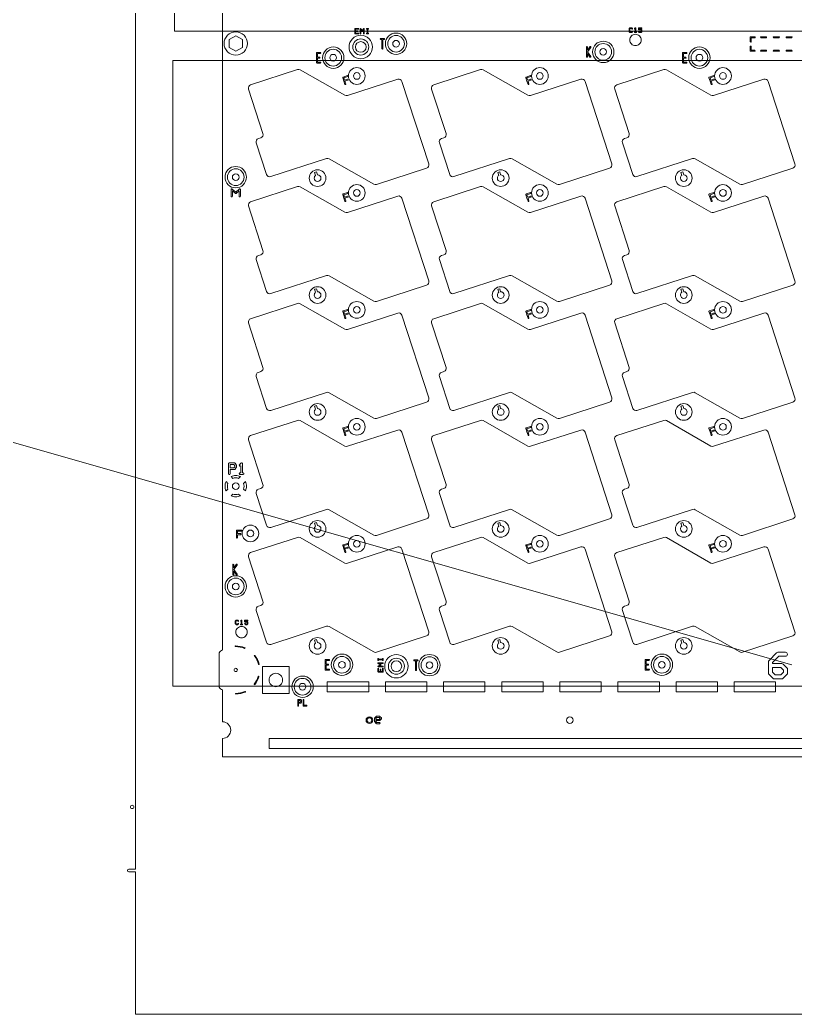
# Model space of a CAD drawing. Extents: x 3811 to 4077, y -444 to -307.
# Drawn here: x 4036.71 to 4048.31, y -410.65 to -395.78 of the extents above; entities that cross this region are included whole.
import ezdxf

# ---------------------------------------------------------------- set-up
doc = ezdxf.new("R2010")
doc.units = 0
doc.layers.get('0').update_dxf_attribs({"lineweight": 9})
doc.layers.add('備註', color=1, linetype='Continuous', lineweight=9)

msp = doc.modelspace()

# ---------------------------------------------------------------- linework, layer by layer
for p, q in [((4041.91, -395.985), (4041.898, -395.985)), ((4040.081, -402.825), (4040.054, -402.798)), ((4042.067, -405.447), (4042.096, -405.428)), ((4065.137, -410.655), (4039.737, -410.655))]:
    msp.add_line(p, q)
at = {"linetype": 'Continuous'}
for points in [[(4038.337, -408.525, -1), (4038.337, -408.485), (4038.437, -408.485), (4038.437, -406.805), (4038.437, -386.525), (4038.337, -386.525, -1), (4038.337, -386.485), (4038.437, -386.485), (4038.437, -366.205), (4038.437, -364.525), (4038.337, -364.525, -1), (4038.337, -364.485), (4038.437, -364.485), (4038.437, -362.355), (4039.737, -362.355), (4065.137, -362.355), (4066.437, -362.355), (4066.437, -364.485), (4066.537, -364.485, -1), (4066.537, -364.525), (4066.437, -364.525), (4066.437, -366.205)], [(4039.737, -386.804), (4039.737, -405.205, 0.044688), (4039.687, -405.246), (4039.687, -405.764, 0.044688), (4039.737, -405.804), (4039.737, -406.28, -0.414215), (4039.862, -406.405, -0.414215), (4039.737, -406.53), (4039.737, -406.805), (4065.137, -406.805), (4065.137, -406.53, -0.414215), (4065.012, -406.405, -0.414215), (4065.137, -406.28), (4065.137, -402.304, 0.044688), (4065.187, -402.264), (4065.187, -401.746, 0.044688), (4065.137, -401.705), (4065.137, -396.13), (4065.137, -386.804, 0.044688)], [(4041.801, -395.98), (4041.801, -395.911, -0.742416), (4041.81, -395.908), (4041.83, -395.937)], [(4041.83, -395.937), (4041.849, -395.908, -0.742402), (4041.858, -395.911), (4041.858, -395.98, -1), (4041.848, -395.98), (4041.848, -395.927)], [(4041.898, -395.985, -1), (4041.898, -395.975), (4041.905, -395.975), (4041.905, -395.916), (4041.898, -395.916, -1), (4041.898, -395.906), (4041.91, -395.906), (4041.921, -395.906, -1), (4041.921, -395.916), (4041.915, -395.916), (4041.915, -395.975), (4041.921, -395.975, -1), (4041.921, -395.985), (4041.91, -395.985)], [(4045.915, -395.913), (4045.914, -395.914, -1), (4045.907, -395.907)], [(4045.92, -395.965), (4045.91, -395.965, -1), (4045.91, -395.955), (4045.915, -395.955), (4045.915, -395.913)], [(4045.907, -395.907), (4045.916, -395.897, -0.669786), (4045.925, -395.901), (4045.925, -395.955), (4045.93, -395.955, -1), (4045.93, -395.965), (4045.92, -395.965)], [(4041.811, -395.927), (4041.811, -395.98, -1), (4041.801, -395.98)], [(4041.848, -395.927), (4041.834, -395.948, -0.535214), (4041.825, -395.948), (4041.811, -395.927)], [(4045.185, -396.327), (4045.185, -396.183, -1), (4045.2, -396.183), (4045.2, -396.231)], [(4045.2, -396.231), (4045.236, -396.179, -1), (4045.249, -396.188), (4045.202, -396.255), (4045.249, -396.323, -1), (4045.236, -396.332), (4045.2, -396.279)], [(4045.2, -396.279), (4045.2, -396.327, -1), (4045.185, -396.327)], [(4039.867, -398.415), (4039.867, -398.316, -0.63678), (4039.884, -398.308), (4039.937, -398.353), (4039.99, -398.308, -0.63678), (4040.007, -398.316), (4040.007, -398.415, -1), (4039.987, -398.415), (4039.987, -398.337)], [(4039.887, -398.337), (4039.887, -398.415, -1), (4039.867, -398.415)], [(4039.987, -398.337), (4039.943, -398.373, -0.362064), (4039.931, -398.373), (4039.887, -398.337)], [(4040.011, -402.448), (4040.009, -402.451, -1), (4039.991, -402.433)], [(4040.024, -402.579), (4040, -402.579, -1), (4040, -402.554), (4040.011, -402.554), (4040.011, -402.448)], [(4039.991, -402.433), (4040.015, -402.409, -0.675695), (4040.036, -402.417), (4040.036, -402.554), (4040.048, -402.554, -1), (4040.048, -402.579), (4040.024, -402.579)], [(4039.867, -402.611, -0.113254), (4039.937, -402.595, -0.113254), (4040.006, -402.611)], [(4039.793, -402.685), (4039.819, -402.712, 0.088223), (4039.812, -402.755, 0.088221), (4039.819, -402.798), (4039.793, -402.825)], [(4040.006, -402.611), (4039.98, -402.637, 0.088223), (4039.937, -402.63, 0.088221), (4039.894, -402.637), (4039.867, -402.611)], [(4040.054, -402.798, 0.088223), (4040.062, -402.755, 0.088221), (4040.054, -402.712), (4040.081, -402.685)], [(4040.081, -402.685, -0.113254), (4040.097, -402.755, -0.113254), (4040.081, -402.825)], [(4039.867, -402.899), (4039.894, -402.872, 0.088223), (4039.937, -402.88, 0.088221), (4039.98, -402.872), (4040.006, -402.899)], [(4040.006, -402.899, -0.113255), (4039.937, -402.915, -0.113253), (4039.867, -402.899)], [(4039.893, -404.074), (4039.893, -403.93, -1), (4039.908, -403.93), (4039.908, -403.978)], [(4039.908, -403.978), (4039.944, -403.926, -1), (4039.957, -403.934), (4039.91, -404.002), (4039.957, -404.07, -1), (4039.944, -404.078), (4039.908, -404.026)], [(4039.908, -404.026), (4039.908, -404.074, -1), (4039.893, -404.074)], [(4040.019, -404.774), (4040.018, -404.776, -1), (4040.011, -404.769)], [(4040.024, -404.827), (4040.014, -404.827, -1), (4040.014, -404.817), (4040.019, -404.817), (4040.019, -404.774)], [(4040.011, -404.769), (4040.021, -404.759, -0.669786), (4040.029, -404.762), (4040.029, -404.817), (4040.034, -404.817, -1), (4040.034, -404.827), (4040.024, -404.827)], [(4040.073, -405.172, -1), (4040.069, -405.181, 0.099109), (4039.934, -405.155, -1), (4039.934, -405.145)], [(4040.286, -405.417, -1), (4040.276, -405.42, 0.100018), (4040.216, -405.294)], [(4042.065, -405.359), (4042.065, -405.348), (4042.065, -405.336, -1), (4042.075, -405.336), (4042.075, -405.343), (4042.134, -405.343), (4042.134, -405.336, -1), (4042.144, -405.336), (4042.144, -405.348)], [(4042.144, -405.348), (4042.144, -405.359, -1), (4042.134, -405.359), (4042.134, -405.353), (4042.075, -405.353), (4042.075, -405.359, -1), (4042.065, -405.359)], [(4042.096, -405.428), (4042.067, -405.409, -0.742402), (4042.07, -405.399), (4042.139, -405.399, -1), (4042.139, -405.409), (4042.086, -405.409)], [(4042.086, -405.409), (4042.107, -405.423, -0.535214), (4042.107, -405.432), (4042.086, -405.446)], [(4042.086, -405.446), (4042.139, -405.446, -1), (4042.139, -405.456), (4042.07, -405.456, -0.742416), (4042.067, -405.447)], [(4042.065, -405.531), (4042.065, -405.484, -1), (4042.075, -405.484), (4042.075, -405.526), (4042.1, -405.526), (4042.1, -405.496, -1), (4042.11, -405.496), (4042.11, -405.526), (4042.134, -405.526), (4042.134, -405.484, -1), (4042.144, -405.484), (4042.144, -405.531, -0.414253), (4042.139, -405.536), (4042.105, -405.536)], [(4042.105, -405.536), (4042.07, -405.536, -0.414253), (4042.065, -405.531)], [(4039.939, -405.855, 0.100435), (4040.075, -405.826, -1), (4040.079, -405.835)]]:
    msp.add_lwpolyline(points, format="xyb", dxfattribs=at)
for points in [[(4041.721, -395.98), (4041.721, -395.946), (4041.721, -395.911, -0.414253), (4041.726, -395.906), (4041.773, -395.906, -1), (4041.773, -395.916), (4041.731, -395.916), (4041.731, -395.941), (4041.761, -395.941, -1), (4041.761, -395.951), (4041.731, -395.951), (4041.731, -395.975), (4041.773, -395.975, -1), (4041.773, -395.985), (4041.726, -395.985, -0.414253)], [(4045.825, -395.95), (4045.825, -395.91, -0.200121), (4045.827, -395.907), (4045.837, -395.897, -0.200121), (4045.84, -395.896), (4045.86, -395.896, -0.200121), (4045.863, -395.897), (4045.873, -395.907, -1), (4045.866, -395.914), (4045.858, -395.906), (4045.842, -395.906), (4045.835, -395.913), (4045.835, -395.948), (4045.842, -395.955), (4045.858, -395.955), (4045.866, -395.947, -1), (4045.873, -395.954), (4045.863, -395.964, -0.200121), (4045.86, -395.965), (4045.84, -395.965, -0.200121), (4045.837, -395.964), (4045.827, -395.954, -0.200121)], [(4045.965, -395.92), (4045.965, -395.901, -0.414253), (4045.97, -395.896), (4046.01, -395.896, -1), (4046.01, -395.906), (4045.975, -395.906), (4045.975, -395.915), (4046, -395.915, -0.200121), (4046.003, -395.917), (4046.013, -395.927, -0.200121), (4046.015, -395.93), (4046.015, -395.95, -0.200121), (4046.013, -395.954), (4046.003, -395.964, -0.200121), (4046, -395.965), (4045.98, -395.965, -0.200121), (4045.977, -395.964), (4045.967, -395.954, -1), (4045.974, -395.947), (4045.982, -395.955), (4045.998, -395.955), (4046.005, -395.948), (4046.005, -395.932), (4045.998, -395.925), (4045.97, -395.925, -0.414253)], [(4039.762, -396.13, -0.414215), (4039.937, -395.955, -0.414215), (4040.112, -396.13, -0.414215), (4039.937, -396.305, -0.414215)], [(4041.633, -396.182, -0.414215), (4041.808, -396.007, -0.414215), (4041.983, -396.182, -0.414215), (4041.808, -396.357, -0.414215)], [(4042.108, -396.069, -1), (4042.108, -396.054), (4042.133, -396.054), (4042.158, -396.054, -1), (4042.158, -396.069), (4042.14, -396.069), (4042.14, -396.206, -1), (4042.125, -396.206), (4042.125, -396.069)], [(4045.834, -396.077, -0.414215), (4045.919, -395.992, -0.414215), (4046.004, -396.077, -0.414215), (4045.919, -396.162, -0.414215)], [(4047.637, -396.102), (4047.637, -396.038, -0.414241), (4047.645, -396.03), (4047.705, -396.03, -1), (4047.705, -396.045), (4047.652, -396.045), (4047.652, -396.102, -1)], [(4047.8, -396.045, -1), (4047.8, -396.03), (4047.875, -396.03, -1), (4047.875, -396.045)], [(4047.99, -396.045, -1), (4047.99, -396.03), (4048.065, -396.03, -1), (4048.065, -396.045)], [(4048.18, -396.045, -1), (4048.18, -396.03), (4048.255, -396.03, -1), (4048.255, -396.045)], [(4042.286, -396.133, -0.414217), (4042.336, -396.083, -0.414217), (4042.386, -396.133, -0.414217), (4042.336, -396.183, -0.414217)], [(4045.387, -396.255, -0.414217), (4045.437, -396.205, -0.414217), (4045.487, -396.255, -0.414217), (4045.437, -396.305, -0.414217)], [(4047.637, -396.238), (4047.637, -396.177, -1), (4047.652, -396.177), (4047.652, -396.23), (4047.702, -396.23, -1), (4047.702, -396.245), (4047.645, -396.245, -0.414241)], [(4041.144, -396.415), (4041.144, -396.343), (4041.144, -396.271, -0.414241), (4041.152, -396.263), (4041.202, -396.263, -1), (4041.202, -396.278), (4041.159, -396.278), (4041.159, -396.335), (4041.189, -396.335, -1), (4041.189, -396.35), (4041.159, -396.35), (4041.159, -396.407), (4041.202, -396.407, -1), (4041.202, -396.422), (4041.152, -396.422, -0.414241)], [(4041.346, -396.342, -0.414217), (4041.396, -396.292, -0.414217), (4041.446, -396.342, -0.414217), (4041.396, -396.392, -0.414217)], [(4046.624, -396.415), (4046.624, -396.343), (4046.624, -396.271, -0.414241), (4046.632, -396.263), (4046.682, -396.263, -1), (4046.682, -396.278), (4046.639, -396.278), (4046.639, -396.335), (4046.669, -396.335, -1), (4046.669, -396.35), (4046.639, -396.35), (4046.639, -396.407), (4046.682, -396.407, -1), (4046.682, -396.422), (4046.632, -396.422, -0.414241)], [(4046.826, -396.342, -0.414217), (4046.876, -396.292, -0.414217), (4046.926, -396.342, -0.414217), (4046.876, -396.392, -0.414217)], [(4047.8, -396.245, -1), (4047.8, -396.23), (4047.875, -396.23, -1), (4047.875, -396.245)], [(4047.99, -396.245, -1), (4047.99, -396.23), (4048.065, -396.23, -1), (4048.065, -396.245)], [(4048.18, -396.245, -1), (4048.18, -396.23), (4048.255, -396.23, -1), (4048.255, -396.245)], [(4040.128, -396.811, -0.41422), (4040.16, -396.748), (4040.862, -396.52, -0.211093), (4040.902, -396.524), (4041.569, -396.904, 0.211093), (4041.609, -396.908), (4042.361, -396.664, -0.41422), (4042.424, -396.696), (4042.825, -397.932, -0.414215), (4042.793, -397.995), (4042.042, -398.24, -0.211093), (4042.002, -398.235), (4041.335, -397.856, 0.211091), (4041.295, -397.851), (4040.462, -398.122, -0.414218), (4040.399, -398.09), (4040.244, -397.614, -0.414217), (4040.276, -397.551), (4040.312, -397.54, 0.414216), (4040.344, -397.477)], [(4041.539, -396.642, -0.414237), (4041.544, -396.632), (4041.61, -396.611, -1), (4041.614, -396.625), (4041.555, -396.644), (4041.567, -396.68), (4041.609, -396.666, -1), (4041.614, -396.68), (4041.572, -396.694), (4041.585, -396.736, -1), (4041.571, -396.741), (4041.555, -396.692), (4041.555, -396.692)], [(4041.699, -396.616, 0.414217), (4041.749, -396.666, 0.414217), (4041.799, -396.616, 0.414217), (4041.749, -396.566, 0.414217)], [(4042.868, -396.811, -0.41422), (4042.9, -396.748), (4043.602, -396.52, -0.211093), (4043.642, -396.524), (4044.309, -396.904, 0.211093), (4044.349, -396.908), (4045.101, -396.664, -0.41422), (4045.164, -396.696), (4045.565, -397.932, -0.414215), (4045.533, -397.995), (4044.782, -398.24, -0.211093), (4044.742, -398.235), (4044.075, -397.856, 0.211091), (4044.035, -397.851), (4043.202, -398.122, -0.414218), (4043.139, -398.09), (4042.984, -397.614, -0.414217), (4043.016, -397.551), (4043.052, -397.54, 0.414216), (4043.084, -397.477)], [(4044.279, -396.642, -0.414237), (4044.284, -396.632), (4044.35, -396.611, -1), (4044.354, -396.625), (4044.295, -396.644), (4044.307, -396.68), (4044.349, -396.666, -1), (4044.354, -396.68), (4044.312, -396.694), (4044.325, -396.736, -1), (4044.311, -396.741), (4044.295, -396.692), (4044.295, -396.692)], [(4044.439, -396.616, 0.414217), (4044.489, -396.666, 0.414217), (4044.539, -396.616, 0.414217), (4044.489, -396.566, 0.414217)], [(4045.608, -396.811, -0.41422), (4045.64, -396.748), (4046.342, -396.52, -0.211093), (4046.382, -396.524), (4047.049, -396.904, 0.211093), (4047.089, -396.908), (4047.841, -396.664, -0.41422), (4047.904, -396.696), (4048.305, -397.932, -0.414215), (4048.273, -397.995), (4047.522, -398.24, -0.211093), (4047.482, -398.235), (4046.815, -397.856, 0.211091), (4046.775, -397.851), (4045.942, -398.122, -0.414218), (4045.879, -398.09), (4045.724, -397.614, -0.414217), (4045.756, -397.551), (4045.792, -397.54, 0.414216), (4045.824, -397.477)], [(4047.019, -396.642, -0.414237), (4047.024, -396.632), (4047.09, -396.611, -1), (4047.094, -396.625), (4047.035, -396.644), (4047.047, -396.68), (4047.089, -396.666, -1), (4047.094, -396.68), (4047.052, -396.694), (4047.065, -396.736, -1), (4047.051, -396.741), (4047.035, -396.692), (4047.035, -396.692)], [(4047.179, -396.616, 0.414217), (4047.229, -396.666, 0.414217), (4047.279, -396.616, 0.414217), (4047.229, -396.566, 0.414217)], [(4039.887, -398.13, -0.414217), (4039.937, -398.08, -0.414217), (4039.987, -398.13, -0.414217), (4039.937, -398.18, -0.414217)], [(4041.037, -398.144, -0.414215), (4041.162, -398.019, -0.414215), (4041.287, -398.144, -0.414215), (4041.162, -398.269, -0.414215)], [(4041.112, -398.144, 0.414217), (4041.162, -398.194, 0.414217), (4041.212, -398.144, 0.414217), (4041.162, -398.094, 0.002897), (4041.161, -398.094), (4041.147, -398.049), (4041.118, -398.058), (4041.133, -398.103, 0.242589)], [(4043.777, -398.144, -0.414215), (4043.902, -398.019, -0.414215), (4044.027, -398.144, -0.414215), (4043.902, -398.269, -0.414215)], [(4043.852, -398.144, 0.414217), (4043.902, -398.194, 0.414217), (4043.952, -398.144, 0.414217), (4043.902, -398.094, 0.002897), (4043.901, -398.094), (4043.887, -398.049), (4043.858, -398.058), (4043.873, -398.103, 0.242589)], [(4046.517, -398.144, -0.414215), (4046.642, -398.019, -0.414215), (4046.767, -398.144, -0.414215), (4046.642, -398.269, -0.414215)], [(4046.592, -398.144, 0.414217), (4046.642, -398.194, 0.414217), (4046.692, -398.144, 0.414217), (4046.642, -398.094, 0.002897), (4046.641, -398.094), (4046.627, -398.049), (4046.598, -398.058), (4046.613, -398.103, 0.242589)], [(4040.128, -398.561, -0.41422), (4040.16, -398.498), (4040.862, -398.27, -0.211093), (4040.902, -398.274), (4041.569, -398.654, 0.211093), (4041.609, -398.658), (4042.361, -398.414, -0.41422), (4042.424, -398.446), (4042.825, -399.682, -0.414215), (4042.793, -399.745), (4042.042, -399.99, -0.211093), (4042.002, -399.985), (4041.335, -399.606, 0.211091), (4041.295, -399.601), (4040.462, -399.872, -0.414218), (4040.399, -399.84), (4040.244, -399.364, -0.414217), (4040.276, -399.301), (4040.312, -399.29, 0.414216), (4040.344, -399.227)], [(4042.868, -398.561, -0.41422), (4042.9, -398.498), (4043.602, -398.27, -0.211093), (4043.642, -398.274), (4044.309, -398.654, 0.211093), (4044.349, -398.658), (4045.101, -398.414, -0.41422), (4045.164, -398.446), (4045.565, -399.682, -0.414215), (4045.533, -399.745), (4044.782, -399.99, -0.211093), (4044.742, -399.985), (4044.075, -399.606, 0.211091), (4044.035, -399.601), (4043.202, -399.872, -0.414218), (4043.139, -399.84), (4042.984, -399.364, -0.414217), (4043.016, -399.301), (4043.052, -399.29, 0.414216), (4043.084, -399.227)], [(4045.608, -398.561, -0.41422), (4045.64, -398.498), (4046.342, -398.27, -0.211093), (4046.382, -398.274), (4047.049, -398.654, 0.211093), (4047.089, -398.658), (4047.841, -398.414, -0.41422), (4047.904, -398.446), (4048.305, -399.682, -0.414215), (4048.273, -399.745), (4047.522, -399.99, -0.211093), (4047.482, -399.985), (4046.815, -399.606, 0.211091), (4046.775, -399.601), (4045.942, -399.872, -0.414218), (4045.879, -399.84), (4045.724, -399.364, -0.414217), (4045.756, -399.301), (4045.792, -399.29, 0.414216), (4045.824, -399.227)], [(4041.539, -398.392, -0.414237), (4041.544, -398.382), (4041.61, -398.361, -1), (4041.614, -398.375), (4041.555, -398.394), (4041.567, -398.43), (4041.609, -398.416, -1), (4041.614, -398.43), (4041.572, -398.444), (4041.585, -398.486, -1), (4041.571, -398.491), (4041.555, -398.442), (4041.555, -398.442)], [(4041.699, -398.366, 0.414217), (4041.749, -398.416, 0.414217), (4041.799, -398.366, 0.414217), (4041.749, -398.316, 0.414217)], [(4044.279, -398.392, -0.414237), (4044.284, -398.382), (4044.35, -398.361, -1), (4044.354, -398.375), (4044.295, -398.394), (4044.307, -398.43), (4044.349, -398.416, -1), (4044.354, -398.43), (4044.312, -398.444), (4044.325, -398.486, -1), (4044.311, -398.491), (4044.295, -398.442), (4044.295, -398.442)], [(4044.439, -398.366, 0.414217), (4044.489, -398.416, 0.414217), (4044.539, -398.366, 0.414217), (4044.489, -398.316, 0.414217)], [(4047.019, -398.392, -0.414237), (4047.024, -398.382), (4047.09, -398.361, -1), (4047.094, -398.375), (4047.035, -398.394), (4047.047, -398.43), (4047.089, -398.416, -1), (4047.094, -398.43), (4047.052, -398.444), (4047.065, -398.486, -1), (4047.051, -398.491), (4047.035, -398.442), (4047.035, -398.442)], [(4047.179, -398.366, 0.414217), (4047.229, -398.416, 0.414217), (4047.279, -398.366, 0.414217), (4047.229, -398.316, 0.414217)], [(4041.037, -399.894, -0.414215), (4041.162, -399.769, -0.414215), (4041.287, -399.894, -0.414215), (4041.162, -400.019, -0.414215)], [(4043.777, -399.894, -0.414215), (4043.902, -399.769, -0.414215), (4044.027, -399.894, -0.414215), (4043.902, -400.019, -0.414215)], [(4046.517, -399.894, -0.414215), (4046.642, -399.769, -0.414215), (4046.767, -399.894, -0.414215), (4046.642, -400.019, -0.414215)], [(4041.112, -399.894, 0.414217), (4041.162, -399.944, 0.414217), (4041.212, -399.894, 0.414217), (4041.162, -399.844, 0.002897), (4041.161, -399.844), (4041.147, -399.799), (4041.118, -399.808), (4041.133, -399.853, 0.242589)], [(4043.852, -399.894, 0.414217), (4043.902, -399.944, 0.414217), (4043.952, -399.894, 0.414217), (4043.902, -399.844, 0.002897), (4043.901, -399.844), (4043.887, -399.799), (4043.858, -399.808), (4043.873, -399.853, 0.242589)], [(4046.592, -399.894, 0.414217), (4046.642, -399.944, 0.414217), (4046.692, -399.894, 0.414217), (4046.642, -399.844, 0.002897), (4046.641, -399.844), (4046.627, -399.799), (4046.598, -399.808), (4046.613, -399.853, 0.242589)], [(4040.128, -400.311, -0.41422), (4040.16, -400.248), (4040.862, -400.02, -0.211093), (4040.902, -400.024), (4041.569, -400.404, 0.211093), (4041.609, -400.408), (4042.361, -400.164, -0.41422), (4042.424, -400.196), (4042.825, -401.432, -0.414215), (4042.793, -401.495), (4042.042, -401.74, -0.211093), (4042.002, -401.735), (4041.335, -401.356, 0.211091), (4041.295, -401.351), (4040.462, -401.622, -0.414218), (4040.399, -401.59), (4040.244, -401.114, -0.414217), (4040.276, -401.051), (4040.312, -401.04, 0.414216), (4040.344, -400.977)], [(4041.699, -400.116, 0.414217), (4041.749, -400.166, 0.414217), (4041.799, -400.116, 0.414217), (4041.749, -400.066, 0.414217)], [(4042.868, -400.311, -0.41422), (4042.9, -400.248), (4043.602, -400.02, -0.211093), (4043.642, -400.024), (4044.309, -400.404, 0.211093), (4044.349, -400.408), (4045.101, -400.164, -0.41422), (4045.164, -400.196), (4045.565, -401.432, -0.414215), (4045.533, -401.495), (4044.782, -401.74, -0.211093), (4044.742, -401.735), (4044.075, -401.356, 0.211091), (4044.035, -401.351), (4043.202, -401.622, -0.414218), (4043.139, -401.59), (4042.984, -401.114, -0.414217), (4043.016, -401.051), (4043.052, -401.04, 0.414216), (4043.084, -400.977)], [(4044.439, -400.116, 0.414217), (4044.489, -400.166, 0.414217), (4044.539, -400.116, 0.414217), (4044.489, -400.066, 0.414217)], [(4045.608, -400.311, -0.41422), (4045.64, -400.248), (4046.342, -400.02, -0.211093), (4046.382, -400.024), (4047.049, -400.404, 0.211093), (4047.089, -400.408), (4047.841, -400.164, -0.41422), (4047.904, -400.196), (4048.305, -401.432, -0.414215), (4048.273, -401.495), (4047.522, -401.74, -0.211093), (4047.482, -401.735), (4046.815, -401.356, 0.211091), (4046.775, -401.351), (4045.942, -401.622, -0.414218), (4045.879, -401.59), (4045.724, -401.114, -0.414217), (4045.756, -401.051), (4045.792, -401.04, 0.414216), (4045.824, -400.977)], [(4047.179, -400.116, 0.414217), (4047.229, -400.166, 0.414217), (4047.279, -400.116, 0.414217), (4047.229, -400.066, 0.414217)], [(4041.539, -400.142, -0.414237), (4041.544, -400.132), (4041.61, -400.111, -1), (4041.614, -400.125), (4041.555, -400.144), (4041.567, -400.18), (4041.609, -400.166, -1), (4041.614, -400.18), (4041.572, -400.194), (4041.585, -400.236, -1), (4041.571, -400.241), (4041.555, -400.192), (4041.555, -400.192)], [(4044.279, -400.142, -0.414237), (4044.284, -400.132), (4044.35, -400.111, -1), (4044.354, -400.125), (4044.295, -400.144), (4044.307, -400.18), (4044.349, -400.166, -1), (4044.354, -400.18), (4044.312, -400.194), (4044.325, -400.236, -1), (4044.311, -400.241), (4044.295, -400.192), (4044.295, -400.192)], [(4047.019, -400.142, -0.414237), (4047.024, -400.132), (4047.09, -400.111, -1), (4047.094, -400.125), (4047.035, -400.144), (4047.047, -400.18), (4047.089, -400.166, -1), (4047.094, -400.18), (4047.052, -400.194), (4047.065, -400.236, -1), (4047.051, -400.241), (4047.035, -400.192), (4047.035, -400.192)], [(4041.037, -401.644, -0.414215), (4041.162, -401.519, -0.414215), (4041.287, -401.644, -0.414215), (4041.162, -401.769, -0.414215)], [(4041.112, -401.644, 0.414217), (4041.162, -401.694, 0.414217), (4041.212, -401.644, 0.414217), (4041.162, -401.594, 0.002897), (4041.161, -401.594), (4041.147, -401.549), (4041.118, -401.558), (4041.133, -401.603, 0.242589)], [(4043.777, -401.644, -0.414215), (4043.902, -401.519, -0.414215), (4044.027, -401.644, -0.414215), (4043.902, -401.769, -0.414215)], [(4043.852, -401.644, 0.414217), (4043.902, -401.694, 0.414217), (4043.952, -401.644, 0.414217), (4043.902, -401.594, 0.002897), (4043.901, -401.594), (4043.887, -401.549), (4043.858, -401.558), (4043.873, -401.603, 0.242589)], [(4046.517, -401.644, -0.414215), (4046.642, -401.519, -0.414215), (4046.767, -401.644, -0.414215), (4046.642, -401.769, -0.414215)], [(4046.592, -401.644, 0.414217), (4046.642, -401.694, 0.414217), (4046.692, -401.644, 0.414217), (4046.642, -401.594, 0.002897), (4046.641, -401.594), (4046.627, -401.549), (4046.598, -401.558), (4046.613, -401.603, 0.242589)], [(4040.128, -402.061, -0.41422), (4040.16, -401.998), (4040.862, -401.77, -0.211093), (4040.902, -401.774), (4041.569, -402.154, 0.211093), (4041.609, -402.158), (4042.361, -401.914, -0.41422), (4042.424, -401.946), (4042.825, -403.182, -0.414215), (4042.793, -403.245), (4042.042, -403.49, -0.211093), (4042.002, -403.485), (4041.335, -403.106, 0.211091), (4041.295, -403.101), (4040.462, -403.372, -0.414218), (4040.399, -403.34), (4040.244, -402.864, -0.414217), (4040.276, -402.801), (4040.312, -402.79, 0.414216), (4040.344, -402.727)], [(4041.539, -401.892, -0.414237), (4041.544, -401.882), (4041.61, -401.861, -1), (4041.614, -401.875), (4041.555, -401.894), (4041.567, -401.93), (4041.609, -401.916, -1), (4041.614, -401.93), (4041.572, -401.944), (4041.585, -401.986, -1), (4041.571, -401.991), (4041.555, -401.942), (4041.555, -401.942)], [(4041.699, -401.866, 0.414217), (4041.749, -401.916, 0.414217), (4041.799, -401.866, 0.414217), (4041.749, -401.816, 0.414217)], [(4042.868, -402.061, -0.41422), (4042.9, -401.998), (4043.602, -401.77, -0.211093), (4043.642, -401.774), (4044.309, -402.154, 0.211093), (4044.349, -402.158), (4045.101, -401.914, -0.41422), (4045.164, -401.946), (4045.565, -403.182, -0.414215), (4045.533, -403.245), (4044.782, -403.49, -0.211093), (4044.742, -403.485), (4044.075, -403.106, 0.211091), (4044.035, -403.101), (4043.202, -403.372, -0.414218), (4043.139, -403.34), (4042.984, -402.864, -0.414217), (4043.016, -402.801), (4043.052, -402.79, 0.414216), (4043.084, -402.727)], [(4044.279, -401.892, -0.414237), (4044.284, -401.882), (4044.35, -401.861, -1), (4044.354, -401.875), (4044.295, -401.894), (4044.307, -401.93), (4044.349, -401.916, -1), (4044.354, -401.93), (4044.312, -401.944), (4044.325, -401.986, -1), (4044.311, -401.991), (4044.295, -401.942), (4044.295, -401.942)], [(4044.439, -401.866, 0.414217), (4044.489, -401.916, 0.414217), (4044.539, -401.866, 0.414217), (4044.489, -401.816, 0.414217)], [(4045.608, -402.061, -0.41422), (4045.64, -401.998), (4046.342, -401.77, -0.211093), (4046.382, -401.774), (4047.049, -402.154, 0.211093), (4047.089, -402.158), (4047.841, -401.914, -0.41422), (4047.904, -401.946), (4048.305, -403.182, -0.414215), (4048.273, -403.245), (4047.522, -403.49, -0.211093), (4047.482, -403.485), (4046.815, -403.106, 0.211091), (4046.775, -403.101), (4045.942, -403.372, -0.414218), (4045.879, -403.34), (4045.724, -402.864, -0.414217), (4045.756, -402.801), (4045.792, -402.79, 0.414216), (4045.824, -402.727)], [(4047.019, -401.892, -0.414237), (4047.024, -401.882), (4047.09, -401.861, -1), (4047.094, -401.875), (4047.035, -401.894), (4047.047, -401.93), (4047.089, -401.916, -1), (4047.094, -401.93), (4047.052, -401.944), (4047.065, -401.986, -1), (4047.051, -401.991), (4047.035, -401.942), (4047.035, -401.942)], [(4047.179, -401.866, 0.414217), (4047.229, -401.916, 0.414217), (4047.279, -401.866, 0.414217), (4047.229, -401.816, 0.414217)], [(4039.829, -402.569), (4039.829, -402.495), (4039.829, -402.42, -0.414226), (4039.841, -402.407), (4039.916, -402.407, -0.235848), (4039.926, -402.412), (4039.945, -402.437, -0.163746), (4039.948, -402.444), (4039.948, -402.47, -0.163734), (4039.945, -402.477), (4039.926, -402.502, -0.23584), (4039.916, -402.507), (4039.854, -402.507), (4039.854, -402.569, -1)], [(4039.887, -402.755, -0.414217), (4039.937, -402.705, -0.414217), (4039.987, -402.755, -0.414217), (4039.937, -402.805, -0.414217)], [(4041.037, -403.394, -0.414215), (4041.162, -403.269, -0.414215), (4041.287, -403.394, -0.414215), (4041.162, -403.519, -0.414215)], [(4041.112, -403.394, 0.414217), (4041.162, -403.444, 0.414217), (4041.212, -403.394, 0.414217), (4041.162, -403.344, 0.002897), (4041.161, -403.344), (4041.147, -403.299), (4041.118, -403.308), (4041.133, -403.353, 0.242589)], [(4043.777, -403.394, -0.414215), (4043.902, -403.269, -0.414215), (4044.027, -403.394, -0.414215), (4043.902, -403.519, -0.414215)], [(4043.852, -403.394, 0.414217), (4043.902, -403.444, 0.414217), (4043.952, -403.394, 0.414217), (4043.902, -403.344, 0.002897), (4043.901, -403.344), (4043.887, -403.299), (4043.858, -403.308), (4043.873, -403.353, 0.242589)], [(4046.517, -403.394, -0.414215), (4046.642, -403.269, -0.414215), (4046.767, -403.394, -0.414215), (4046.642, -403.519, -0.414215)], [(4046.592, -403.394, 0.414217), (4046.642, -403.444, 0.414217), (4046.692, -403.394, 0.414217), (4046.642, -403.344, 0.002897), (4046.641, -403.344), (4046.627, -403.299), (4046.598, -403.308), (4046.613, -403.353, 0.242589)], [(4039.948, -403.524), (4039.948, -403.472), (4039.948, -403.42, -0.414241), (4039.955, -403.413), (4040.025, -403.413, -1), (4040.025, -403.428), (4039.963, -403.428), (4039.963, -403.465), (4040.007, -403.465, -1), (4040.007, -403.48), (4039.963, -403.48), (4039.963, -403.524, -1)], [(4040.106, -403.461, 0.414217), (4040.156, -403.511, 0.414217), (4040.206, -403.461, 0.414217), (4040.156, -403.411, 0.414217)], [(4040.128, -403.811, -0.41422), (4040.16, -403.748), (4040.862, -403.52, -0.211093), (4040.902, -403.524), (4041.569, -403.904, 0.211093), (4041.609, -403.908), (4042.361, -403.664, -0.41422), (4042.424, -403.696), (4042.825, -404.932, -0.414215), (4042.793, -404.995), (4042.042, -405.24, -0.211093), (4042.002, -405.235), (4041.335, -404.856, 0.211091), (4041.295, -404.851), (4040.462, -405.122, -0.414218), (4040.399, -405.09), (4040.244, -404.614, -0.414217), (4040.276, -404.551), (4040.312, -404.54, 0.414216), (4040.344, -404.477)], [(4041.539, -403.642, -0.414237), (4041.544, -403.632), (4041.61, -403.611, -1), (4041.614, -403.625), (4041.555, -403.644), (4041.567, -403.68), (4041.609, -403.666, -1), (4041.614, -403.68), (4041.572, -403.694), (4041.585, -403.736, -1), (4041.571, -403.741), (4041.555, -403.692), (4041.555, -403.692)], [(4041.699, -403.616, 0.414217), (4041.749, -403.666, 0.414217), (4041.799, -403.616, 0.414217), (4041.749, -403.566, 0.414217)], [(4042.868, -403.811, -0.41422), (4042.9, -403.748), (4043.602, -403.52, -0.211093), (4043.642, -403.524), (4044.309, -403.904, 0.211093), (4044.349, -403.908), (4045.101, -403.664, -0.41422), (4045.164, -403.696), (4045.565, -404.932, -0.414215), (4045.533, -404.995), (4044.782, -405.24, -0.211093), (4044.742, -405.235), (4044.075, -404.856, 0.211091), (4044.035, -404.851), (4043.202, -405.122, -0.414218), (4043.139, -405.09), (4042.984, -404.614, -0.414217), (4043.016, -404.551), (4043.052, -404.54, 0.414216), (4043.084, -404.477)], [(4044.279, -403.642, -0.414237), (4044.284, -403.632), (4044.35, -403.611, -1), (4044.354, -403.625), (4044.295, -403.644), (4044.307, -403.68), (4044.349, -403.666, -1), (4044.354, -403.68), (4044.312, -403.694), (4044.325, -403.736, -1), (4044.311, -403.741), (4044.295, -403.692), (4044.295, -403.692)], [(4044.439, -403.616, 0.414217), (4044.489, -403.666, 0.414217), (4044.539, -403.616, 0.414217), (4044.489, -403.566, 0.414217)], [(4045.608, -403.811, -0.41422), (4045.64, -403.748), (4046.342, -403.52, -0.211093), (4046.382, -403.524), (4047.049, -403.904, 0.211093), (4047.089, -403.908), (4047.841, -403.664, -0.41422), (4047.904, -403.696), (4048.305, -404.932, -0.414215), (4048.273, -404.995), (4047.522, -405.24, -0.211093), (4047.482, -405.235), (4046.815, -404.856, 0.211091), (4046.775, -404.851), (4045.942, -405.122, -0.414218), (4045.879, -405.09), (4045.724, -404.614, -0.414217), (4045.756, -404.551), (4045.792, -404.54, 0.414216), (4045.824, -404.477)], [(4047.019, -403.642, -0.414237), (4047.024, -403.632), (4047.09, -403.611, -1), (4047.094, -403.625), (4047.035, -403.644), (4047.047, -403.68), (4047.089, -403.666, -1), (4047.094, -403.68), (4047.052, -403.694), (4047.065, -403.736, -1), (4047.051, -403.741), (4047.035, -403.692), (4047.035, -403.692)], [(4047.179, -403.616, 0.414217), (4047.229, -403.666, 0.414217), (4047.279, -403.616, 0.414217), (4047.229, -403.566, 0.414217)], [(4039.887, -404.255, -0.414217), (4039.937, -404.205, -0.414217), (4039.987, -404.255, -0.414217), (4039.937, -404.305, -0.414217)], [(4039.929, -404.812), (4039.929, -404.772, -0.200121), (4039.931, -404.769), (4039.941, -404.759, -0.200121), (4039.944, -404.757), (4039.964, -404.757, -0.200121), (4039.968, -404.759), (4039.978, -404.769, -1), (4039.971, -404.776), (4039.962, -404.767), (4039.946, -404.767), (4039.939, -404.774), (4039.939, -404.81), (4039.946, -404.817), (4039.962, -404.817), (4039.971, -404.808, -1), (4039.978, -404.815), (4039.968, -404.825, -0.200121), (4039.964, -404.827), (4039.944, -404.827, -0.200121), (4039.941, -404.825), (4039.931, -404.815, -0.200121)], [(4040.069, -404.782), (4040.069, -404.762, -0.414253), (4040.074, -404.757), (4040.114, -404.757, -1), (4040.114, -404.767), (4040.079, -404.767), (4040.079, -404.777), (4040.104, -404.777, -0.200121), (4040.108, -404.779), (4040.118, -404.788, -0.200121), (4040.119, -404.792), (4040.119, -404.812, -0.200121), (4040.118, -404.815), (4040.108, -404.825, -0.200121), (4040.104, -404.827), (4040.084, -404.827, -0.200121), (4040.081, -404.825), (4040.071, -404.815, -1), (4040.078, -404.808), (4040.086, -404.817), (4040.102, -404.817), (4040.109, -404.81), (4040.109, -404.794), (4040.102, -404.787), (4040.074, -404.787, -0.414253)], [(4039.939, -404.938, -0.414215), (4040.024, -404.853, -0.414215), (4040.109, -404.938, -0.414215), (4040.024, -405.023, -0.414215)], [(4041.037, -405.144, -0.414215), (4041.162, -405.019, -0.414215), (4041.287, -405.144, -0.414215), (4041.162, -405.269, -0.414215)], [(4041.112, -405.144, 0.414217), (4041.162, -405.194, 0.414217), (4041.212, -405.144, 0.414217), (4041.162, -405.094, 0.002897), (4041.161, -405.094), (4041.147, -405.049), (4041.118, -405.058), (4041.133, -405.103, 0.242589)], [(4043.777, -405.144, -0.414215), (4043.902, -405.019, -0.414215), (4044.027, -405.144, -0.414215), (4043.902, -405.269, -0.414215)], [(4043.852, -405.144, 0.414217), (4043.902, -405.194, 0.414217), (4043.952, -405.144, 0.414217), (4043.902, -405.094, 0.002897), (4043.901, -405.094), (4043.887, -405.049), (4043.858, -405.058), (4043.873, -405.103, 0.242589)], [(4046.517, -405.144, -0.414215), (4046.642, -405.019, -0.414215), (4046.767, -405.144, -0.414215), (4046.642, -405.269, -0.414215)], [(4046.592, -405.144, 0.414217), (4046.642, -405.194, 0.414217), (4046.692, -405.144, 0.414217), (4046.642, -405.094, 0.002897), (4046.641, -405.094), (4046.627, -405.049), (4046.598, -405.058), (4046.613, -405.103, 0.242589)], [(4042.166, -405.449, -0.414215), (4042.341, -405.274, -0.414215), (4042.516, -405.449, -0.414215), (4042.341, -405.624, -0.414215)], [(4047.909, -405.551), (4047.909, -405.439), (4047.909, -405.383, -0.199467), (4047.918, -405.361), (4048.031, -405.249, -0.199467), (4048.052, -405.24), (4048.164, -405.24, -1), (4048.164, -405.3), (4048.064, -405.3), (4047.969, -405.395), (4047.969, -405.409), (4048.108, -405.409, -0.199467), (4048.129, -405.418), (4048.186, -405.474, -0.199467), (4048.194, -405.495), (4048.194, -405.551, -0.199467), (4048.186, -405.573), (4048.129, -405.629, -0.199467), (4048.108, -405.638), (4047.996, -405.638, -0.199467), (4047.974, -405.629), (4047.918, -405.573, -0.199467)], [(4041.276, -405.499), (4041.276, -405.427), (4041.276, -405.355, -0.414241), (4041.283, -405.348), (4041.333, -405.348, -1), (4041.333, -405.363), (4041.291, -405.363), (4041.291, -405.42), (4041.32, -405.42, -1), (4041.32, -405.435), (4041.291, -405.435), (4041.291, -405.492), (4041.333, -405.492, -1), (4041.333, -405.507), (4041.283, -405.507, -0.414241)], [(4041.477, -405.427, -0.414217), (4041.527, -405.377, -0.414217), (4041.577, -405.427, -0.414217), (4041.527, -405.477, -0.414217)], [(4042.608, -405.369, -1), (4042.608, -405.354), (4042.633, -405.354), (4042.658, -405.354, -1), (4042.658, -405.369), (4042.64, -405.369), (4042.64, -405.506, -1), (4042.625, -405.506), (4042.625, -405.369)], [(4042.786, -405.433, -0.414217), (4042.836, -405.383, -0.414217), (4042.886, -405.433, -0.414217), (4042.836, -405.483, -0.414217)], [(4046.064, -405.499), (4046.064, -405.427), (4046.064, -405.355, -0.414241), (4046.072, -405.348), (4046.121, -405.348, -1), (4046.121, -405.363), (4046.079, -405.363), (4046.079, -405.42), (4046.109, -405.42, -1), (4046.109, -405.435), (4046.079, -405.435), (4046.079, -405.492), (4046.121, -405.492, -1), (4046.121, -405.507), (4046.072, -405.507, -0.414241)], [(4046.265, -405.427, -0.414217), (4046.315, -405.377, -0.414217), (4046.365, -405.427, -0.414217), (4046.315, -405.477, -0.414217)], [(4039.912, -405.505, -0.414222), (4039.937, -405.48, -0.414222), (4039.962, -405.505, -0.414222), (4039.937, -405.53, -0.414222)], [(4040.437, -405.655, 0.414216), (4040.537, -405.755, 0.414216), (4040.637, -405.655, 0.414216), (4040.537, -405.555, 0.414216)], [(4040.215, -405.716, 0.092395), (4040.273, -405.602, -1), (4040.283, -405.605, -0.092395), (4040.223, -405.723, -1)], [(4040.887, -405.755, -0.414217), (4040.937, -405.705, -0.414217), (4040.987, -405.755, -0.414217), (4040.937, -405.805, -0.414217)], [(4040.864, -406.039), (4040.864, -405.996), (4040.864, -405.953, -0.414239), (4040.871, -405.946), (4040.904, -405.946, -0.234442), (4040.909, -405.949), (4040.92, -405.963, -0.166397), (4040.922, -405.967), (4040.922, -405.982, -0.166398), (4040.92, -405.986), (4040.909, -406, -0.234442), (4040.904, -406.003), (4040.878, -406.003), (4040.878, -406.039, -1)], [(4040.944, -406.039), (4040.944, -405.953, -1), (4040.958, -405.953), (4040.958, -406.032), (4040.995, -406.032, -1), (4040.995, -406.046), (4040.951, -406.046, -0.414239)], [(4042.014, -406.276), (4042.014, -406.253), (4042.014, -406.229, -0.190123), (4042.017, -406.223), (4042.038, -406.2, -0.209079), (4042.045, -406.197), (4042.089, -406.197, -0.209079), (4042.095, -406.2), (4042.117, -406.223, -0.394811), (4042.117, -406.235), (4042.095, -406.259, -0.209905), (4042.089, -406.262), (4042.032, -406.262), (4042.032, -406.273), (4042.049, -406.291), (4042.089, -406.291, -1), (4042.089, -406.309), (4042.045, -406.309, -0.209079), (4042.038, -406.306), (4042.017, -406.282, -0.190123)], [(4044.887, -406.255, -0.414217), (4044.937, -406.205, -0.414217), (4044.987, -406.255, -0.414217), (4044.937, -406.305, -0.414217)], [(4038.362, -407.555, -0.414222), (4038.387, -407.53, -0.414222), (4038.412, -407.555, -0.414222), (4038.387, -407.58, -0.414222)]]:
    msp.add_lwpolyline(points, format="xyb", close=True, dxfattribs=at)
for points in [[(4039.837, -396.188), (4039.937, -396.245), (4040.037, -396.188), (4040.037, -396.072), (4039.937, -396.014), (4039.837, -396.072)], [(4039.854, -402.482), (4039.91, -402.482), (4039.923, -402.465), (4039.923, -402.449), (4039.91, -402.432), (4039.854, -402.432)], [(4040.337, -405.855), (4040.337, -405.455), (4040.737, -405.455), (4040.737, -405.855)], [(4047.969, -405.539), (4048.008, -405.578), (4048.096, -405.578), (4048.134, -405.539), (4048.134, -405.508), (4048.096, -405.469), (4047.969, -405.469)], [(4041.307, -405.83), (4041.307, -405.68), (4041.927, -405.68), (4041.927, -405.83)], [(4042.177, -405.83), (4042.177, -405.68), (4042.797, -405.68), (4042.797, -405.83)], [(4043.047, -405.83), (4043.047, -405.68), (4043.667, -405.68), (4043.667, -405.83)], [(4043.917, -405.83), (4043.917, -405.68), (4044.537, -405.68), (4044.537, -405.83)], [(4044.787, -405.83), (4044.787, -405.68), (4045.407, -405.68), (4045.407, -405.83)], [(4045.657, -405.83), (4045.657, -405.68), (4046.277, -405.68), (4046.277, -405.83)], [(4046.527, -405.83), (4046.527, -405.68), (4047.147, -405.68), (4047.147, -405.83)], [(4047.397, -405.83), (4047.397, -405.68), (4048.017, -405.68), (4048.017, -405.83)], [(4040.878, -405.989), (4040.9, -405.989), (4040.908, -405.979), (4040.908, -405.97), (4040.9, -405.96), (4040.878, -405.96)], [(4042.032, -406.244), (4042.085, -406.244), (4042.098, -406.229), (4042.085, -406.215), (4042.049, -406.215), (4042.032, -406.233)], [(4040.437, -406.68), (4040.437, -406.53), (4052.309, -406.53), (4052.309, -406.68)]]:
    msp.add_lwpolyline(points, close=True, dxfattribs=at)
msp.add_lwpolyline([(4039.737, -410.655), (4038.437, -410.655), (4038.437, -408.525), (4038.337, -408.525)], dxfattribs=at)
for centre, radius in [((4042.336, -396.133), 0.16), ((4042.336, -396.133), 0.125), ((4041.396, -396.342), 0.16), ((4041.808, -396.182), 0.12), ((4041.808, -396.182), 0.08), ((4045.437, -396.255), 0.16), ((4045.437, -396.255), 0.125), ((4046.876, -396.342), 0.16), ((4041.396, -396.342), 0.125), ((4046.876, -396.342), 0.125), ((4041.749, -396.616), 0.125), ((4044.489, -396.616), 0.125), ((4047.229, -396.616), 0.125), ((4039.937, -398.13), 0.16), ((4039.937, -398.13), 0.125), ((4041.749, -398.366), 0.125), ((4044.489, -398.366), 0.125), ((4047.229, -398.366), 0.125), ((4041.749, -400.116), 0.125), ((4044.489, -400.116), 0.125), ((4047.229, -400.116), 0.125), ((4041.749, -401.866), 0.125), ((4044.489, -401.866), 0.125), ((4047.229, -401.866), 0.125), ((4040.156, -403.461), 0.125), ((4041.749, -403.616), 0.125), ((4044.489, -403.616), 0.125), ((4047.229, -403.616), 0.125), ((4039.937, -404.255), 0.16), ((4039.937, -404.255), 0.125), ((4041.527, -405.427), 0.16), ((4042.836, -405.433), 0.16), ((4046.315, -405.427), 0.16), ((4041.527, -405.427), 0.125), ((4042.341, -405.449), 0.12), ((4042.341, -405.449), 0.08), ((4042.836, -405.433), 0.125), ((4046.315, -405.427), 0.125), ((4040.937, -405.755), 0.16), ((4040.937, -405.755), 0.125), ((4041.937, -406.255), 0.05), ((4041.937, -406.255), 0.035)]:
    msp.add_circle(centre, radius)
for centre, radius, start, end in [((4039.937, -402.755), 0.16, 154.155, 180), ((4039.937, -402.755), 0.16, 180, 205.845), ((4039.937, -405.505), 0.36, 67.7561, 90.3959), ((4040.22, -405.291), 0.005, 36.9455, 216.9455), ((4039.937, -405.505), 0.36, 14.0979, 36.9441), ((4039.939, -405.86), 0.005, 90.3724, 270.3724), ((4039.937, -405.505), 0.36, 270.3713, 293.3119)]:
    msp.add_arc(centre, radius, start, end)
at = {"layer": '備註', "linetype": 'Continuous'}
msp.add_line((4035.993, -401.926), (4048.259, -405.428), dxfattribs=at)
at = {"layer": '備註', "color": 1, "linetype": 'Continuous'}
for points in [[(4039.022, -386.462), (4065.679, -386.462), (4065.679, -395.945), (4039.022, -395.945)], [(4038.995, -396.382), (4065.654, -396.382), (4065.654, -405.748), (4038.995, -405.748)]]:
    msp.add_lwpolyline(points, close=True, dxfattribs=at)

doc.saveas('drawing.dxf')
